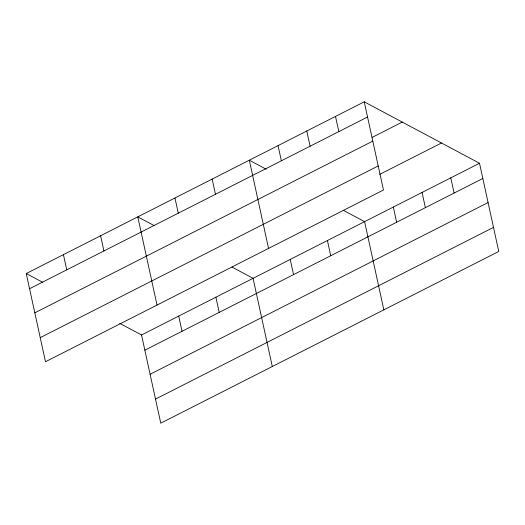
<?xml version="1.0" encoding="UTF-8"?>
<svg xmlns="http://www.w3.org/2000/svg" width="525" height="525" viewBox="0 0 525 525"><rect width="100%" height="100%" fill="white"/><g stroke="black" fill="none" stroke-linecap="round" stroke-linejoin="round"><path stroke-width="0.79" d="M364.238 101.824L383.467 190.024L45.485 361.738L26.25 273.532L364.238 101.824L479.515 163.262L498.75 251.468L160.762 423.176L141.533 334.976L119.693 323.334M29.564 288.737L367.553 117.022M372.113 137.425L402.281 122.095M34.814 312.828L372.803 141.113M40.228 337.647L378.217 165.933M379.706 174.366L441.479 142.984M141.533 334.976L479.515 163.262M144.847 350.175L482.829 178.461M150.097 374.266L488.086 202.552M155.512 399.085L493.5 227.377M266.228 169.214L249.323 160.204L268.551 248.41M343.468 210.381L364.599 221.642L383.834 309.848M153.989 225.507L137.786 216.871L157.021 305.071M231.932 267.041L253.063 278.309L272.298 366.516M26.25 273.532L42.453 282.168M450.791 177.857L454.105 193.056M422.061 192.452L425.375 207.651M393.33 207.047L396.644 222.246M335.508 116.419L338.822 131.618M306.777 131.014L310.091 146.213M327.423 240.529L330.737 255.734M278.053 145.609L281.367 160.808M290.246 259.422L293.56 274.621M212.146 179.091L215.46 194.296M215.887 297.196L219.201 312.395M174.963 197.984L178.277 213.183M178.71 316.083L182.024 331.288M100.61 235.758L103.924 250.957M63.427 254.645L66.741 269.85"/></g></svg>
